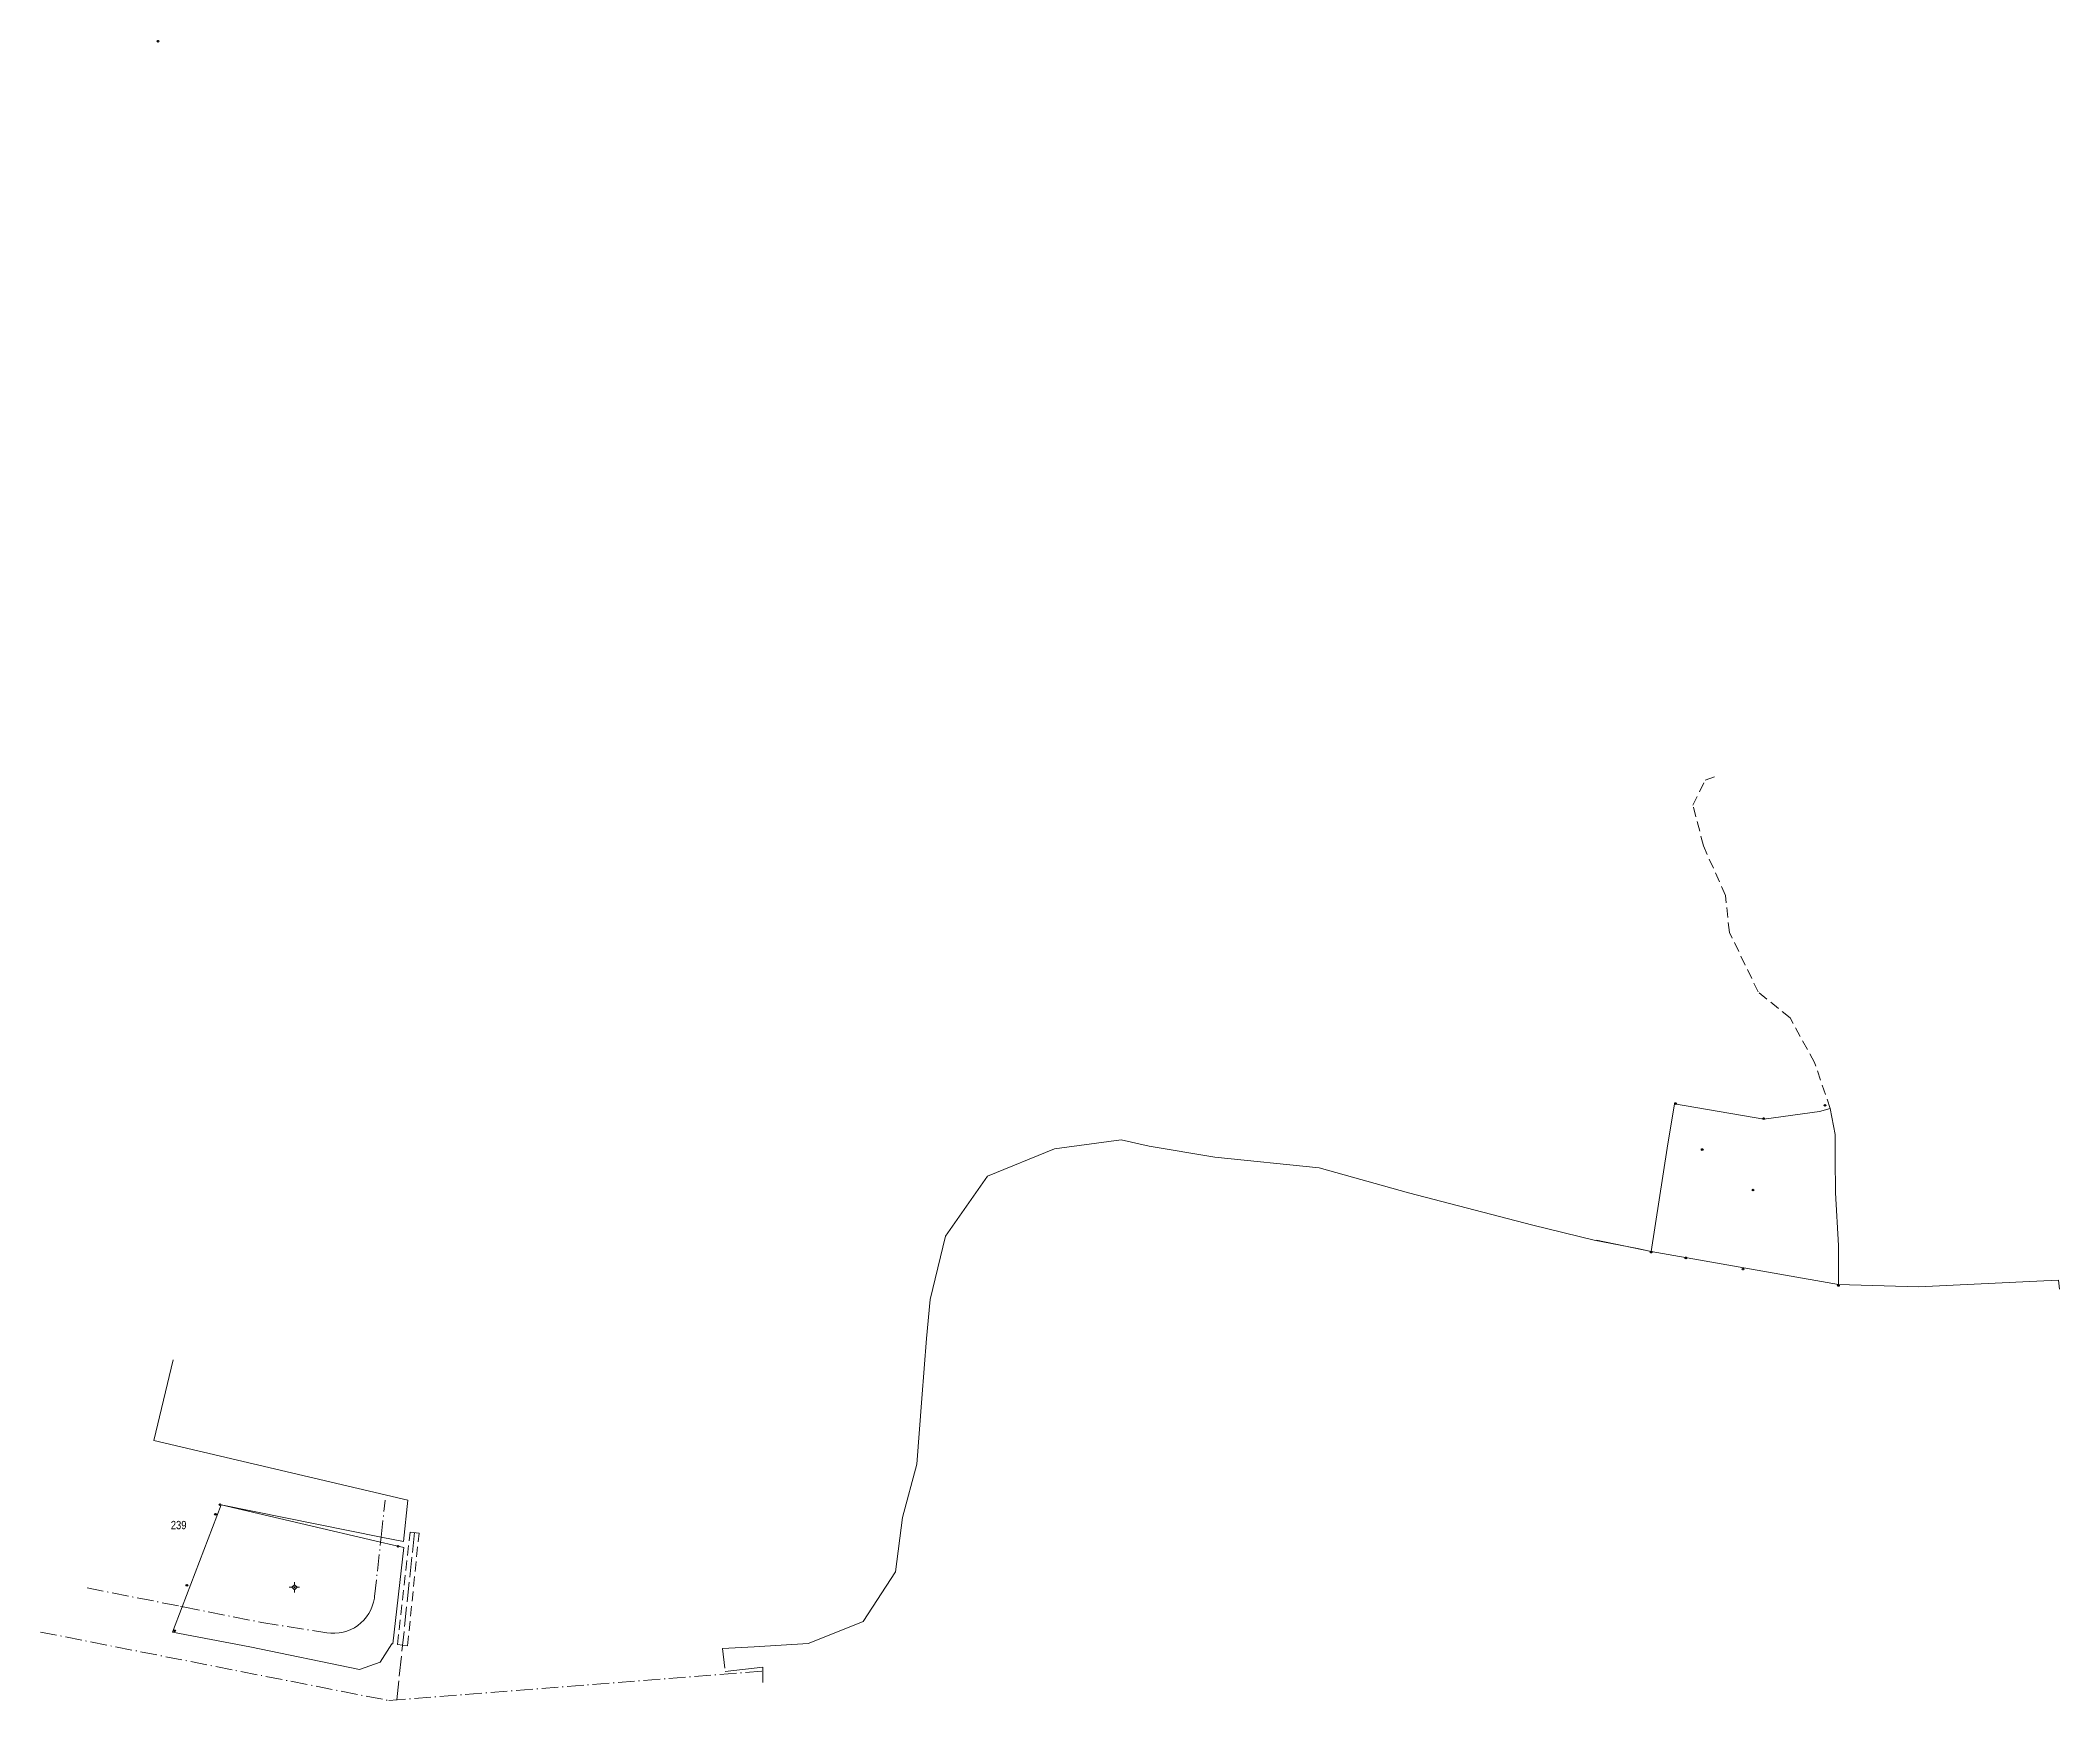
# Model space of a CAD drawing. Header units: metres. Extents: x 549128 to 551306, y 1837980 to 1840973.
# Drawn here: x 550098.7 to 550585.8, y 1837980.4 to 1838380.8 of the extents above; entities outside this region: 5.
import ezdxf
from ezdxf.enums import TextEntityAlignment as Align

# ---------------------------------------------------------------- set-up
doc = ezdxf.new("R2010")
doc.units = ezdxf.units.M
doc.header["$LTSCALE"] = 0.8
doc.header["$PDMODE"] = 32
doc.header["$PDSIZE"] = 0.4
for name, pattern in [('DOT_DASHED', [7.7, 5, -1.2, 0.3, -1.2]), ('LONG_DASH_SHORT_DASH', [9.9, 6, -1.2, 1.5, -1.2]), ('LONG_DASHED', [7.5, 6, -1.5]), ('MEDIUM_DASHED', [4.5, 3, -1.5])]:
    doc.linetypes.add(name, pattern=pattern)
for name, color, linetype, lineweight in [('1', 7, 'DOT_DASHED', 13), ('10', 7, 'Continuous', 13), ('11', 7, 'Continuous', 13), ('16', 7, 'Continuous', 13), ('22', 7, 'MEDIUM_DASHED', 13), ('23', 7, 'Continuous', 13), ('29', 7, 'MEDIUM_DASHED', 13), ('30', 7, 'DOT_DASHED', 13), ('59', 7, 'DOT_DASHED', 13)]:
    doc.layers.add(name, color=color, linetype=linetype, lineweight=lineweight)
doc.layers.add('2', color=7, linetype='Continuous')
doc.layers.add('7', color=7, linetype='Continuous')

msp = doc.modelspace()

# ---------------------------------------------------------------- hatches: boundary and pattern name
at = {"layer": '11'}
msp.add_hatch(color=256, dxfattribs=at).paths.add_polyline_path([(550160.12, 1838007.68, 1), (550159.82, 1838007.68, 1)])

# ---------------------------------------------------------------- linework, layer by layer
at = {"layer": '1'}
msp.add_line((550182.76, 1837980.35), (550272.94, 1837987.46), dxfattribs=at)
at = {"layer": '10'}
msp.add_line((550474.04, 1838091.38), (550487.21, 1838088.64), dxfattribs=at)
at = {"layer": '10', "linetype": 'LONG_DASH_SHORT_DASH'}
for p, q in [((550263.22, 1837992.95), (550263.9, 1837987.41)), ((550263.9, 1837987.41), (550264.56, 1837987.49))]:
    msp.add_line(p, q, dxfattribs=at)
at = {"layer": '10'}
for points in [[(550487.21, 1838088.64), (550491.11, 1838113.62), (550492.86, 1838124.31)], [(550530.44, 1838123.14), (550531.63, 1838116.92), (550531.6, 1838111.14), (550531.72, 1838102.81), (550532.4, 1838090.13), (550532.46, 1838080.7), (550487.21, 1838088.64)], [(550492.86, 1838124.31), (550514.45, 1838120.62), (550527.84, 1838122.4)], [(550130.74, 1838062.57), (550126.05, 1838043.12), (550187.29, 1838028.67), (550186.25, 1838018.72), (550180.88, 1838019.8), (550142.28, 1838027.6), (550142.26, 1838027.53)], [(550263.9, 1837987.41), (550272.93, 1837988.45), (550272.96, 1837984.69)]]:
    msp.add_lwpolyline(points, dxfattribs=at)
msp.add_lwpolyline([(550142.26, 1838027.53), (550132.89, 1838003), (550130.53, 1837996.82), (550149.21, 1837993.33), (550175.69, 1837987.83), (550180.63, 1837989.59), (550183.42, 1837994.05), (550183.72, 1837994.01), (550186.33, 1838017.25), (550180.75, 1838018.55)], close=True, dxfattribs=at)
at = {"layer": '11'}
for p, q in [((550159.35, 1838007.68), (550158.72, 1838007.68)), ((550159.97, 1838008.93), (550159.97, 1838008.31)), ((550159.97, 1838007.05), (550159.97, 1838006.43)), ((550161.22, 1838007.68), (550160.59, 1838007.68))]:
    msp.add_line(p, q, dxfattribs=at)
msp.add_lwpolyline([(550159.97, 1838008.31), (550159.35, 1838007.68), (550159.97, 1838007.05), (550160.59, 1838007.68)], close=True, dxfattribs=at)
msp.add_circle((550159.97, 1838007.68), 0.15, dxfattribs=at)
at = {"layer": '16'}
for points in [[(550263.22, 1837992.95), (550270.85, 1837993.34), (550283.86, 1837994.09), (550290.52, 1837996.74), (550297.17, 1837999.4), (550304.93, 1838011.37), (550306.63, 1838024.55), (550310.08, 1838037.41), (550311.32, 1838053.2), (550312.45, 1838067.71), (550313.32, 1838077.08), (550316.99, 1838092.38), (550327.18, 1838106.85), (550343.33, 1838113.41), (550359.38, 1838115.57), (550366.13, 1838114.1), (550381.98, 1838111.39), (550407.18, 1838108.87), (550428.72, 1838102.82), (550458.72, 1838095.01), (550473.47, 1838091.38), (550483.92, 1838089.37), (550487.27, 1838088.69)], [(550532.38, 1838080.7), (550551.75, 1838080.13), (550581.94, 1838081.6), (550585.48, 1838081.76), (550585.76, 1838079.58)]]:
    msp.add_lwpolyline(points, dxfattribs=at)
at = {"layer": '22', "linetype": 'LONG_DASHED'}
msp.add_line((550188.93, 1838020.88), (550184.65, 1837980.5), dxfattribs=at)
at = {"layer": '22'}
for p, q in [((550184.83, 1837993.87), (550187.84, 1838021)), ((550187.27, 1837993.57), (550190.02, 1838020.76)), ((550187.84, 1838021), (550190.02, 1838020.76)), ((550184.83, 1837993.87), (550187.27, 1837993.57))]:
    msp.add_line(p, q, dxfattribs=at)
at = {"layer": '23'}
msp.add_line((550527.84, 1838122.4), (550530.44, 1838123.14), dxfattribs=at)
at = {"layer": '29'}
msp.add_lwpolyline([(550530.44, 1838123.14), (550526.66, 1838134.21), (550520.73, 1838145.03), (550513.04, 1838151.26), (550506.11, 1838165.64), (550505.13, 1838174.52), (550499.84, 1838186.54), (550497.32, 1838196.28), (550500.26, 1838202.33), (550502.51, 1838203.14)], dxfattribs=at)
at = {"layer": '30'}
for p, q in [((550180.88, 1838019.8), (550181.87, 1838028.73)), ((550180.75, 1838018.55), (550180.88, 1838019.8)), ((550109.93, 1838007.53), (550132.51, 1838003.08))]:
    msp.add_line(p, q, dxfattribs=at)
at = {"layer": '30', "linetype": 'Continuous'}
for p, q in [((550132.51, 1838003.08), (550132.89, 1838003)), ((550132.89, 1838003), (550133.13, 1838002.95))]:
    msp.add_line(p, q, dxfattribs=at)
at = {"layer": '30'}
msp.add_lwpolyline([(550133.13, 1838002.95), (550152.12, 1837999.2), (550167.78, 1837996.7), (550168.76, 1837996.59), (550169.74, 1837996.58), (550170.72, 1837996.66), (550171.69, 1837996.85), (550172.64, 1837997.12), (550173.55, 1837997.49), (550174.42, 1837997.94), (550175.24, 1837998.48), (550176.01, 1837999.1), (550176.71, 1837999.79), (550177.34, 1838000.54), (550177.9, 1838001.35), (550178.37, 1838002.22), (550178.75, 1838003.12), (550179.04, 1838004.06), (550179.24, 1838005.02), (550179.3, 1838005.48), (550180.75, 1838018.55)], dxfattribs=at)
at = {"layer": '59'}
msp.add_line((550098.68, 1837996.89), (550182.76, 1837980.35), dxfattribs=at)
at = {"layer": '7'}
for p in [(551302.56, 1838700.44), (551302.56, 1838700.43), (551302.56, 1838700.42), (551291.17, 1838695.09), (551305.99, 1838694.49), (550127.06, 1838380.55), (550127.07, 1838380.56), (550127.07, 1838380.55), (550493.11, 1838124.35), (550529.17, 1838123.93), (550529.17, 1838123.91), (550514.39, 1838120.73), (550499.55, 1838113.26), (550511.81, 1838103.49), (550487.24, 1838088.51), (550495.61, 1838087.12), (550495.62, 1838087.09), (550495.62, 1838087.08), (550509.38, 1838084.42), (550509.38, 1838084.41), (550532.4, 1838080.49), (550532.41, 1838080.48), (550142.02, 1838027.59), (550140.91, 1838025.28), (550184.95, 1838017.57), (550184.96, 1838017.57), (550134.01, 1838008.17), (550131.04, 1837997.19), (550131.04, 1837997.18)]:
    msp.add_point(p, dxfattribs=at)

# ---------------------------------------------------------------- texts
at = {"layer": '2', "width": 0.85}
msp.add_text('239', height=2, dxfattribs=at).set_placement((550132.03, 1838021.69), align=Align.CENTER)

doc.saveas('drawing.dxf')
